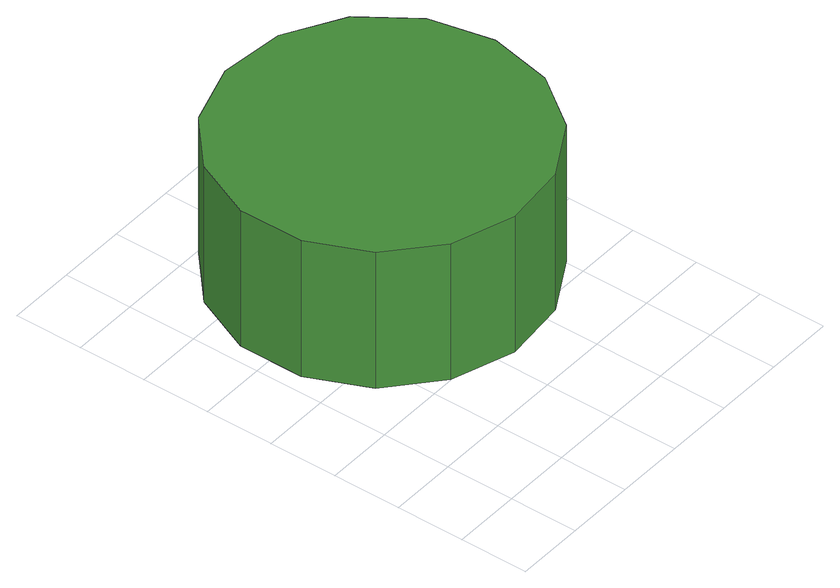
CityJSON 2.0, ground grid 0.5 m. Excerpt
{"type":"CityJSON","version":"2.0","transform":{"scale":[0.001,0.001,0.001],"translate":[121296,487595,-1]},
"CityObjects":{
"tree1":{"type":"SolitaryVegetationObject","attributes":{"function":"something"},"geometry":[{"type":"MultiSurface","lod":"1","boundaries":[[[0,1,2,3,4,5,6,7,8,9,10,11,12,13,14]],[[15,16,17,18,19,20,21,22,23,24,25,26,27,28,29]],[[0,29,28,1]],[[1,28,27,2]],[[2,27,26,3]],[[3,26,25,4]],[[4,25,24,5]],[[5,24,23,6]],[[6,23,22,7]],[[7,22,21,8]],[[8,21,20,9]],[[9,20,19,10]],[[10,19,18,11]],[[11,18,17,12]],[[12,17,16,13]],[[13,16,15,14]],[[14,15,29,0]]]}]}
},
"vertices":[
[2393,1995,1766],[2294,2461,1766],[2014,2847,1766],[1601,3085,1766],[1127,3135,1766],[674,2988,1766],[320,2669,1766],[126,2233,1766],[126,1757,1766],[320,1322,1766],[674,1003,1766],[1127,855,1766],[1601,905,1766],[2014,1143,1766],[2294,1529,1766],[2294,1529,668],[2014,1143,668],[1601,905,668],[1127,855,668],[674,1003,668],[320,1322,668],[126,1757,668],[126,2233,668],[320,2669,668],[674,2988,668],[1127,3135,668],[1601,3085,668],[2014,2847,668],[2294,2461,668],[2393,1995,668]
]}
